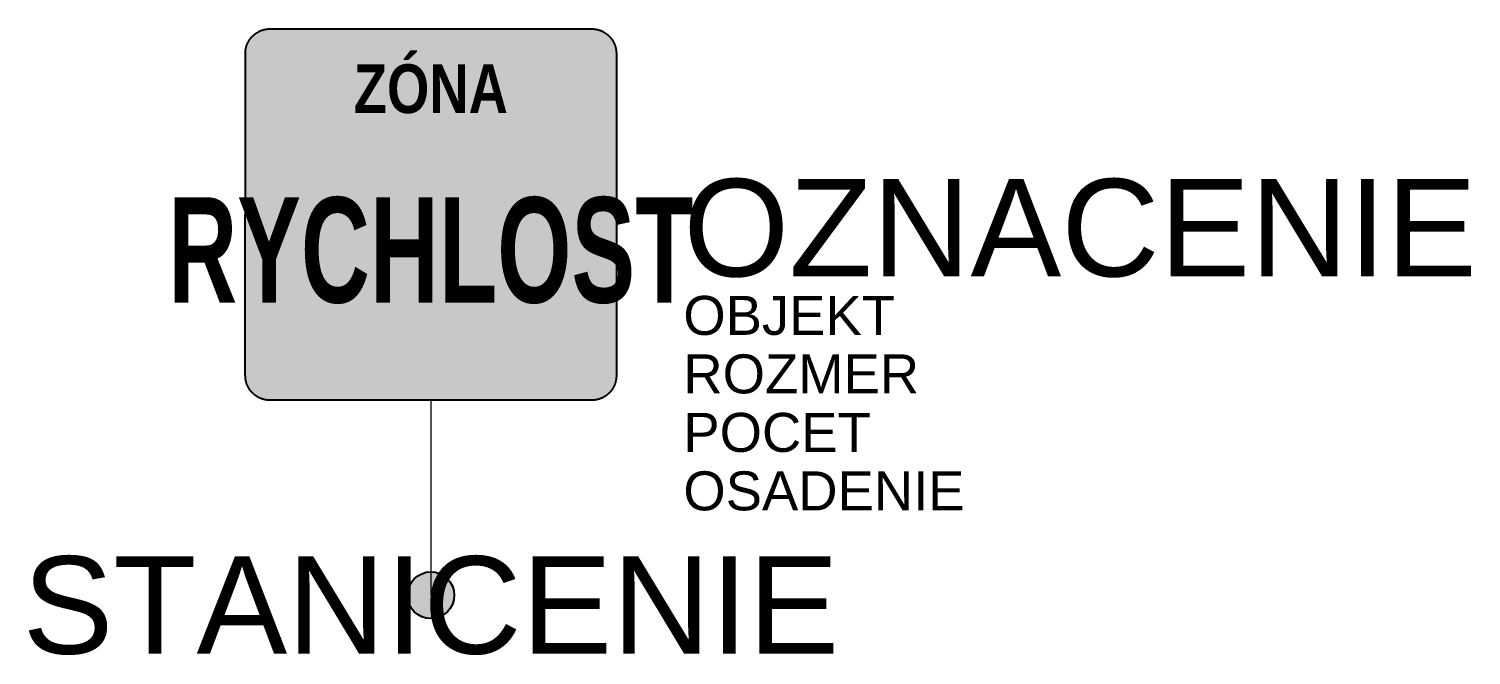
# Model space of a CAD drawing. Header units: metres. Extents: x -10.3 to 26.7, y -1.5 to 14.5.
import ezdxf
from ezdxf.enums import TextEntityAlignment as Align

# ---------------------------------------------------------------- set-up
doc = ezdxf.new("R2010")
doc.units = ezdxf.units.M
doc.layers.get('Defpoints').update_dxf_attribs({"color": 140, "lineweight": 5})
doc.styles.add('DZ', font='arialbd.ttf')
doc.styles.get("Standard").update_dxf_attribs({"font": 'arial.ttf'})

msp = doc.modelspace()

# ---------------------------------------------------------------- hatches: boundary and pattern name
at = {"true_color": 0xf1efea}
msp.add_hatch(color=7, dxfattribs=at).paths.add_polyline_path([(-4.127, 5), (-4.135, 5), (-4.143, 5), (-4.151, 5), (-4.159, 5.001), (-4.167, 5.001), (-4.175, 5.002), (-4.182, 5.002), (-4.19, 5.003), (-4.198, 5.004), (-4.206, 5.005), (-4.214, 5.006), (-4.221, 5.007), (-4.229, 5.008), (-4.237, 5.009), (-4.244, 5.011), (-4.252, 5.012), (-4.26, 5.014), (-4.267, 5.016), (-4.275, 5.017), (-4.282, 5.019), (-4.29, 5.021), (-4.297, 5.023), (-4.305, 5.025), (-4.312, 5.027), (-4.32, 5.03), (-4.327, 5.032), (-4.334, 5.035), (-4.342, 5.037), (-4.349, 5.04), (-4.356, 5.043), (-4.363, 5.045), (-4.37, 5.048), (-4.378, 5.051), (-4.385, 5.054), (-4.392, 5.058), (-4.399, 5.061), (-4.406, 5.064), (-4.413, 5.068), (-4.42, 5.071), (-4.426, 5.075), (-4.433, 5.078), (-4.44, 5.082), (-4.447, 5.086), (-4.454, 5.09), (-4.46, 5.094), (-4.467, 5.098), (-4.473, 5.102), (-4.48, 5.107), (-4.486, 5.111), (-4.493, 5.115), (-4.499, 5.12), (-4.505, 5.125), (-4.512, 5.129), (-4.518, 5.134), (-4.524, 5.139), (-4.53, 5.144), (-4.536, 5.149), (-4.542, 5.154), (-4.548, 5.159), (-4.554, 5.164), (-4.56, 5.17), (-4.565, 5.175), (-4.571, 5.18), (-4.577, 5.186), (-4.582, 5.192), (-4.588, 5.197), (-4.593, 5.203), (-4.598, 5.209), (-4.604, 5.215), (-4.609, 5.221), (-4.614, 5.226), (-4.619, 5.232), (-4.624, 5.239), (-4.628, 5.245), (-4.633, 5.251), (-4.638, 5.257), (-4.643, 5.263), (-4.647, 5.27), (-4.651, 5.276), (-4.656, 5.283), (-4.66, 5.289), (-4.664, 5.296), (-4.668, 5.302), (-4.672, 5.309), (-4.676, 5.316), (-4.68, 5.322), (-4.684, 5.329), (-4.688, 5.336), (-4.691, 5.343), (-4.695, 5.35), (-4.698, 5.357), (-4.702, 5.364), (-4.705, 5.371), (-4.708, 5.378), (-4.711, 5.385), (-4.714, 5.392), (-4.717, 5.399), (-4.72, 5.406), (-4.723, 5.414), (-4.725, 5.421), (-4.728, 5.428), (-4.73, 5.435), (-4.733, 5.443), (-4.735, 5.45), (-4.737, 5.458), (-4.739, 5.465), (-4.741, 5.473), (-4.743, 5.48), (-4.745, 5.488), (-4.747, 5.495), (-4.749, 5.503), (-4.75, 5.51), (-4.752, 5.518), (-4.753, 5.526), (-4.754, 5.533), (-4.756, 5.541), (-4.757, 5.549), (-4.758, 5.557), (-4.759, 5.564), (-4.759, 5.572), (-4.76, 5.58), (-4.761, 5.588), (-4.761, 5.596), (-4.762, 5.603), (-4.762, 5.611), (-4.762, 5.619), (-4.762, 5.627), (-4.763, 5.635), (-4.762, 13.89), (-4.762, 13.898), (-4.762, 13.906), (-4.762, 13.914), (-4.762, 13.921), (-4.761, 13.929), (-4.761, 13.937), (-4.76, 13.945), (-4.759, 13.953), (-4.759, 13.961), (-4.758, 13.968), (-4.757, 13.976), (-4.756, 13.984), (-4.754, 13.991), (-4.753, 13.999), (-4.752, 14.007), (-4.75, 14.014), (-4.749, 14.022), (-4.747, 14.03), (-4.745, 14.037), (-4.743, 14.045), (-4.741, 14.052), (-4.739, 14.06), (-4.737, 14.067), (-4.735, 14.075), (-4.733, 14.082), (-4.73, 14.089), (-4.728, 14.097), (-4.725, 14.104), (-4.723, 14.111), (-4.72, 14.119), (-4.717, 14.126), (-4.714, 14.133), (-4.711, 14.14), (-4.708, 14.147), (-4.705, 14.154), (-4.702, 14.161), (-4.698, 14.168), (-4.695, 14.175), (-4.691, 14.182), (-4.688, 14.189), (-4.684, 14.196), (-4.68, 14.203), (-4.676, 14.209), (-4.672, 14.216), (-4.668, 14.223), (-4.664, 14.229), (-4.66, 14.236), (-4.656, 14.242), (-4.651, 14.249), (-4.647, 14.255), (-4.643, 14.261), (-4.638, 14.268), (-4.633, 14.274), (-4.628, 14.28), (-4.624, 14.286), (-4.619, 14.292), (-4.614, 14.298), (-4.609, 14.304), (-4.604, 14.31), (-4.598, 14.316), (-4.593, 14.322), (-4.588, 14.328), (-4.582, 14.333), (-4.577, 14.339), (-4.571, 14.344), (-4.565, 14.35), (-4.56, 14.355), (-4.554, 14.361), (-4.548, 14.366), (-4.542, 14.371), (-4.536, 14.376), (-4.53, 14.381), (-4.524, 14.386), (-4.518, 14.391), (-4.512, 14.396), (-4.505, 14.4), (-4.499, 14.405), (-4.493, 14.409), (-4.486, 14.414), (-4.48, 14.418), (-4.473, 14.423), (-4.467, 14.427), (-4.46, 14.431), (-4.454, 14.435), (-4.447, 14.439), (-4.44, 14.443), (-4.433, 14.446), (-4.426, 14.45), (-4.42, 14.454), (-4.413, 14.457), (-4.406, 14.461), (-4.399, 14.464), (-4.392, 14.467), (-4.385, 14.471), (-4.378, 14.474), (-4.37, 14.477), (-4.363, 14.48), (-4.356, 14.482), (-4.349, 14.485), (-4.342, 14.488), (-4.334, 14.49), (-4.327, 14.493), (-4.32, 14.495), (-4.312, 14.497), (-4.305, 14.5), (-4.297, 14.502), (-4.29, 14.504), (-4.282, 14.506), (-4.275, 14.508), (-4.267, 14.509), (-4.26, 14.511), (-4.252, 14.513), (-4.244, 14.514), (-4.237, 14.516), (-4.229, 14.517), (-4.221, 14.518), (-4.214, 14.519), (-4.206, 14.52), (-4.198, 14.521), (-4.19, 14.522), (-4.182, 14.523), (-4.175, 14.523), (-4.167, 14.524), (-4.159, 14.524), (-4.151, 14.525), (-4.143, 14.525), (-4.135, 14.525), (-4.128, 14.525), (4.128, 14.525), (4.135, 14.525), (4.143, 14.525), (4.151, 14.525), (4.159, 14.524), (4.167, 14.524), (4.175, 14.523), (4.182, 14.523), (4.19, 14.522), (4.198, 14.521), (4.206, 14.52), (4.214, 14.519), (4.221, 14.518), (4.229, 14.517), (4.237, 14.516), (4.244, 14.514), (4.252, 14.513), (4.26, 14.511), (4.267, 14.509), (4.275, 14.508), (4.282, 14.506), (4.29, 14.504), (4.297, 14.502), (4.305, 14.5), (4.312, 14.497), (4.32, 14.495), (4.327, 14.493), (4.334, 14.49), (4.342, 14.488), (4.349, 14.485), (4.356, 14.482), (4.363, 14.48), (4.37, 14.477), (4.378, 14.474), (4.385, 14.471), (4.392, 14.467), (4.399, 14.464), (4.406, 14.461), (4.413, 14.457), (4.42, 14.454), (4.426, 14.45), (4.433, 14.446), (4.44, 14.443), (4.447, 14.439), (4.454, 14.435), (4.46, 14.431), (4.467, 14.427), (4.473, 14.423), (4.48, 14.418), (4.486, 14.414), (4.493, 14.409), (4.499, 14.405), (4.505, 14.4), (4.512, 14.396), (4.518, 14.391), (4.524, 14.386), (4.53, 14.381), (4.536, 14.376), (4.542, 14.371), (4.548, 14.366), (4.554, 14.361), (4.559, 14.355), (4.565, 14.35), (4.571, 14.344), (4.577, 14.339), (4.582, 14.333), (4.588, 14.328), (4.593, 14.322), (4.598, 14.316), (4.603, 14.31), (4.609, 14.304), (4.614, 14.298), (4.619, 14.292), (4.624, 14.286), (4.628, 14.28), (4.633, 14.274), (4.638, 14.268), (4.643, 14.261), (4.647, 14.255), (4.651, 14.249), (4.656, 14.242), (4.66, 14.236), (4.664, 14.229), (4.668, 14.223), (4.672, 14.216), (4.676, 14.209), (4.68, 14.203), (4.684, 14.196), (4.688, 14.189), (4.691, 14.182), (4.695, 14.175), (4.698, 14.168), (4.702, 14.161), (4.705, 14.154), (4.708, 14.147), (4.711, 14.14), (4.714, 14.133), (4.717, 14.126), (4.72, 14.119), (4.723, 14.111), (4.725, 14.104), (4.728, 14.097), (4.73, 14.089), (4.733, 14.082), (4.735, 14.075), (4.737, 14.067), (4.739, 14.06), (4.741, 14.052), (4.743, 14.045), (4.745, 14.037), (4.747, 14.03), (4.749, 14.022), (4.75, 14.014), (4.752, 14.007), (4.753, 13.999), (4.754, 13.991), (4.756, 13.984), (4.757, 13.976), (4.758, 13.968), (4.759, 13.961), (4.759, 13.953), (4.76, 13.945), (4.761, 13.937), (4.761, 13.929), (4.762, 13.921), (4.762, 13.914), (4.762, 13.906), (4.762, 13.898), (4.762, 13.89), (4.763, 5.635), (4.762, 5.627), (4.762, 5.619), (4.762, 5.611), (4.762, 5.603), (4.761, 5.596), (4.761, 5.588), (4.76, 5.58), (4.759, 5.572), (4.759, 5.564), (4.758, 5.557), (4.757, 5.549), (4.756, 5.541), (4.754, 5.533), (4.753, 5.526), (4.752, 5.518), (4.75, 5.51), (4.749, 5.503), (4.747, 5.495), (4.745, 5.488), (4.743, 5.48), (4.741, 5.473), (4.739, 5.465), (4.737, 5.458), (4.735, 5.45), (4.733, 5.443), (4.73, 5.435), (4.728, 5.428), (4.725, 5.421), (4.723, 5.414), (4.72, 5.406), (4.717, 5.399), (4.714, 5.392), (4.711, 5.385), (4.708, 5.378), (4.705, 5.371), (4.702, 5.364), (4.698, 5.357), (4.695, 5.35), (4.691, 5.343), (4.688, 5.336), (4.684, 5.329), (4.68, 5.322), (4.676, 5.316), (4.672, 5.309), (4.668, 5.302), (4.664, 5.296), (4.66, 5.289), (4.656, 5.283), (4.651, 5.276), (4.647, 5.27), (4.643, 5.263), (4.638, 5.257), (4.633, 5.251), (4.628, 5.245), (4.624, 5.239), (4.619, 5.232), (4.614, 5.226), (4.609, 5.221), (4.603, 5.215), (4.598, 5.209), (4.593, 5.203), (4.588, 5.197), (4.582, 5.192), (4.577, 5.186), (4.571, 5.18), (4.565, 5.175), (4.559, 5.17), (4.554, 5.164), (4.548, 5.159), (4.542, 5.154), (4.536, 5.149), (4.53, 5.144), (4.524, 5.139), (4.518, 5.134), (4.512, 5.129), (4.505, 5.125), (4.499, 5.12), (4.493, 5.115), (4.486, 5.111), (4.48, 5.107), (4.473, 5.102), (4.467, 5.098), (4.46, 5.094), (4.454, 5.09), (4.447, 5.086), (4.44, 5.082), (4.433, 5.078), (4.426, 5.075), (4.42, 5.071), (4.413, 5.068), (4.406, 5.064), (4.399, 5.061), (4.392, 5.058), (4.385, 5.054), (4.378, 5.051), (4.37, 5.048), (4.363, 5.045), (4.356, 5.043), (4.349, 5.04), (4.342, 5.037), (4.334, 5.035), (4.327, 5.032), (4.32, 5.03), (4.312, 5.027), (4.305, 5.025), (4.297, 5.023), (4.29, 5.021), (4.282, 5.019), (4.275, 5.017), (4.267, 5.016), (4.26, 5.014), (4.252, 5.012), (4.244, 5.011), (4.237, 5.009), (4.229, 5.008), (4.221, 5.007), (4.214, 5.006), (4.206, 5.005), (4.198, 5.004), (4.19, 5.003), (4.182, 5.002), (4.175, 5.002), (4.167, 5.001), (4.159, 5.001), (4.151, 5), (4.143, 5), (4.135, 5), (4.127, 5)])
at = {"true_color": 0x9b9b9b}
h = msp.add_hatch(color=253, dxfattribs=at)
h.paths.add_polyline_path([(-4.127, 5.159), (-4.133, 5.159), (-4.139, 5.159), (-4.145, 5.159), (-4.151, 5.159), (-4.157, 5.16), (-4.163, 5.16), (-4.169, 5.16), (-4.175, 5.161), (-4.18, 5.162), (-4.186, 5.162), (-4.192, 5.163), (-4.198, 5.164), (-4.204, 5.165), (-4.209, 5.166), (-4.215, 5.167), (-4.221, 5.168), (-4.227, 5.169), (-4.232, 5.17), (-4.238, 5.172), (-4.244, 5.173), (-4.249, 5.174), (-4.255, 5.176), (-4.26, 5.178), (-4.266, 5.179), (-4.272, 5.181), (-4.277, 5.183), (-4.283, 5.185), (-4.288, 5.187), (-4.294, 5.189), (-4.299, 5.191), (-4.304, 5.193), (-4.31, 5.195), (-4.315, 5.197), (-4.32, 5.2), (-4.326, 5.202), (-4.331, 5.204), (-4.336, 5.207), (-4.341, 5.209), (-4.347, 5.212), (-4.352, 5.215), (-4.357, 5.218), (-4.362, 5.22), (-4.367, 5.223), (-4.372, 5.226), (-4.377, 5.229), (-4.382, 5.232), (-4.387, 5.236), (-4.392, 5.239), (-4.397, 5.242), (-4.401, 5.245), (-4.406, 5.249), (-4.411, 5.252), (-4.416, 5.256), (-4.42, 5.259), (-4.425, 5.263), (-4.429, 5.267), (-4.434, 5.27), (-4.438, 5.274), (-4.443, 5.278), (-4.447, 5.282), (-4.451, 5.286), (-4.456, 5.29), (-4.46, 5.294), (-4.464, 5.298), (-4.468, 5.302), (-4.473, 5.307), (-4.477, 5.311), (-4.481, 5.315), (-4.484, 5.32), (-4.488, 5.324), (-4.492, 5.329), (-4.496, 5.333), (-4.5, 5.338), (-4.503, 5.342), (-4.507, 5.347), (-4.51, 5.352), (-4.514, 5.356), (-4.517, 5.361), (-4.521, 5.366), (-4.524, 5.371), (-4.527, 5.376), (-4.53, 5.381), (-4.533, 5.385), (-4.536, 5.39), (-4.539, 5.395), (-4.542, 5.401), (-4.545, 5.406), (-4.548, 5.411), (-4.55, 5.416), (-4.553, 5.421), (-4.556, 5.426), (-4.558, 5.431), (-4.561, 5.437), (-4.563, 5.442), (-4.565, 5.447), (-4.568, 5.453), (-4.57, 5.458), (-4.572, 5.463), (-4.574, 5.469), (-4.576, 5.474), (-4.578, 5.48), (-4.58, 5.485), (-4.581, 5.491), (-4.583, 5.496), (-4.585, 5.502), (-4.586, 5.508), (-4.588, 5.513), (-4.589, 5.519), (-4.591, 5.524), (-4.592, 5.53), (-4.593, 5.536), (-4.595, 5.542), (-4.596, 5.547), (-4.597, 5.553), (-4.598, 5.559), (-4.599, 5.565), (-4.599, 5.57), (-4.6, 5.576), (-4.601, 5.582), (-4.601, 5.588), (-4.602, 5.594), (-4.602, 5.6), (-4.603, 5.605), (-4.603, 5.611), (-4.603, 5.617), (-4.604, 5.623), (-4.604, 5.629), (-4.604, 5.635), (-4.604, 13.89), (-4.604, 13.896), (-4.604, 13.902), (-4.603, 13.908), (-4.603, 13.914), (-4.603, 13.919), (-4.602, 13.925), (-4.602, 13.931), (-4.601, 13.937), (-4.601, 13.943), (-4.6, 13.949), (-4.599, 13.954), (-4.599, 13.96), (-4.598, 13.966), (-4.597, 13.972), (-4.596, 13.978), (-4.595, 13.983), (-4.593, 13.989), (-4.592, 13.995), (-4.591, 14), (-4.589, 14.006), (-4.588, 14.012), (-4.586, 14.017), (-4.585, 14.023), (-4.583, 14.028), (-4.581, 14.034), (-4.58, 14.04), (-4.578, 14.045), (-4.576, 14.051), (-4.574, 14.056), (-4.572, 14.061), (-4.57, 14.067), (-4.568, 14.072), (-4.565, 14.078), (-4.563, 14.083), (-4.561, 14.088), (-4.558, 14.093), (-4.556, 14.099), (-4.553, 14.104), (-4.55, 14.109), (-4.548, 14.114), (-4.545, 14.119), (-4.542, 14.124), (-4.539, 14.129), (-4.536, 14.134), (-4.533, 14.139), (-4.53, 14.144), (-4.527, 14.149), (-4.524, 14.154), (-4.521, 14.159), (-4.517, 14.164), (-4.514, 14.169), (-4.51, 14.173), (-4.507, 14.178), (-4.503, 14.183), (-4.5, 14.187), (-4.496, 14.192), (-4.492, 14.196), (-4.488, 14.201), (-4.484, 14.205), (-4.481, 14.21), (-4.477, 14.214), (-4.473, 14.218), (-4.468, 14.222), (-4.464, 14.227), (-4.46, 14.231), (-4.456, 14.235), (-4.451, 14.239), (-4.447, 14.243), (-4.443, 14.247), (-4.438, 14.251), (-4.434, 14.255), (-4.429, 14.258), (-4.425, 14.262), (-4.42, 14.266), (-4.416, 14.269), (-4.411, 14.273), (-4.406, 14.276), (-4.401, 14.28), (-4.397, 14.283), (-4.392, 14.286), (-4.387, 14.289), (-4.382, 14.293), (-4.377, 14.296), (-4.372, 14.299), (-4.367, 14.302), (-4.362, 14.304), (-4.357, 14.307), (-4.352, 14.31), (-4.347, 14.313), (-4.341, 14.315), (-4.336, 14.318), (-4.331, 14.321), (-4.326, 14.323), (-4.32, 14.325), (-4.315, 14.328), (-4.31, 14.33), (-4.304, 14.332), (-4.299, 14.334), (-4.294, 14.336), (-4.288, 14.338), (-4.283, 14.34), (-4.277, 14.342), (-4.272, 14.344), (-4.266, 14.346), (-4.26, 14.347), (-4.255, 14.349), (-4.249, 14.35), (-4.244, 14.352), (-4.238, 14.353), (-4.232, 14.355), (-4.227, 14.356), (-4.221, 14.357), (-4.215, 14.358), (-4.209, 14.359), (-4.204, 14.36), (-4.198, 14.361), (-4.192, 14.362), (-4.186, 14.363), (-4.18, 14.363), (-4.175, 14.364), (-4.169, 14.364), (-4.163, 14.365), (-4.157, 14.365), (-4.151, 14.366), (-4.145, 14.366), (-4.139, 14.366), (-4.133, 14.366), (-4.128, 14.366), (4.128, 14.366), (4.133, 14.366), (4.139, 14.366), (4.145, 14.366), (4.151, 14.366), (4.157, 14.365), (4.163, 14.365), (4.169, 14.364), (4.175, 14.364), (4.18, 14.363), (4.186, 14.363), (4.192, 14.362), (4.198, 14.361), (4.204, 14.36), (4.209, 14.359), (4.215, 14.358), (4.221, 14.357), (4.227, 14.356), (4.232, 14.355), (4.238, 14.353), (4.244, 14.352), (4.249, 14.35), (4.255, 14.349), (4.26, 14.347), (4.266, 14.346), (4.272, 14.344), (4.277, 14.342), (4.283, 14.34), (4.288, 14.338), (4.294, 14.336), (4.299, 14.334), (4.304, 14.332), (4.31, 14.33), (4.315, 14.328), (4.32, 14.325), (4.326, 14.323), (4.331, 14.321), (4.336, 14.318), (4.341, 14.315), (4.347, 14.313), (4.352, 14.31), (4.357, 14.307), (4.362, 14.304), (4.367, 14.302), (4.372, 14.299), (4.377, 14.296), (4.382, 14.293), (4.387, 14.289), (4.392, 14.286), (4.397, 14.283), (4.401, 14.28), (4.406, 14.276), (4.411, 14.273), (4.416, 14.269), (4.42, 14.266), (4.425, 14.262), (4.429, 14.258), (4.434, 14.255), (4.438, 14.251), (4.443, 14.247), (4.447, 14.243), (4.451, 14.239), (4.456, 14.235), (4.46, 14.231), (4.464, 14.227), (4.468, 14.222), (4.473, 14.218), (4.477, 14.214), (4.481, 14.21), (4.484, 14.205), (4.488, 14.201), (4.492, 14.196), (4.496, 14.192), (4.5, 14.187), (4.503, 14.183), (4.507, 14.178), (4.51, 14.173), (4.514, 14.169), (4.517, 14.164), (4.52, 14.159), (4.524, 14.154), (4.527, 14.149), (4.53, 14.144), (4.533, 14.139), (4.536, 14.134), (4.539, 14.129), (4.542, 14.124), (4.545, 14.119), (4.548, 14.114), (4.55, 14.109), (4.553, 14.104), (4.556, 14.099), (4.558, 14.093), (4.561, 14.088), (4.563, 14.083), (4.565, 14.078), (4.567, 14.072), (4.57, 14.067), (4.572, 14.061), (4.574, 14.056), (4.576, 14.051), (4.578, 14.045), (4.58, 14.04), (4.581, 14.034), (4.583, 14.028), (4.585, 14.023), (4.586, 14.017), (4.588, 14.012), (4.589, 14.006), (4.591, 14), (4.592, 13.995), (4.593, 13.989), (4.595, 13.983), (4.596, 13.978), (4.597, 13.972), (4.598, 13.966), (4.598, 13.96), (4.599, 13.954), (4.6, 13.949), (4.601, 13.943), (4.601, 13.937), (4.602, 13.931), (4.602, 13.925), (4.603, 13.919), (4.603, 13.914), (4.603, 13.908), (4.604, 13.902), (4.604, 13.896), (4.604, 13.89), (4.604, 5.635), (4.604, 5.629), (4.604, 5.623), (4.603, 5.617), (4.603, 5.611), (4.603, 5.605), (4.602, 5.6), (4.602, 5.594), (4.601, 5.588), (4.601, 5.582), (4.6, 5.576), (4.599, 5.57), (4.598, 5.565), (4.598, 5.559), (4.597, 5.553), (4.596, 5.547), (4.595, 5.542), (4.593, 5.536), (4.592, 5.53), (4.591, 5.524), (4.589, 5.519), (4.588, 5.513), (4.586, 5.508), (4.585, 5.502), (4.583, 5.496), (4.581, 5.491), (4.58, 5.485), (4.578, 5.48), (4.576, 5.474), (4.574, 5.469), (4.572, 5.463), (4.57, 5.458), (4.567, 5.453), (4.565, 5.447), (4.563, 5.442), (4.561, 5.437), (4.558, 5.431), (4.556, 5.426), (4.553, 5.421), (4.55, 5.416), (4.548, 5.411), (4.545, 5.406), (4.542, 5.401), (4.539, 5.395), (4.536, 5.39), (4.533, 5.385), (4.53, 5.381), (4.527, 5.376), (4.524, 5.371), (4.52, 5.366), (4.517, 5.361), (4.514, 5.356), (4.51, 5.352), (4.507, 5.347), (4.503, 5.342), (4.5, 5.338), (4.496, 5.333), (4.492, 5.329), (4.488, 5.324), (4.484, 5.32), (4.481, 5.315), (4.477, 5.311), (4.473, 5.307), (4.468, 5.302), (4.464, 5.298), (4.46, 5.294), (4.456, 5.29), (4.451, 5.286), (4.447, 5.282), (4.443, 5.278), (4.438, 5.274), (4.434, 5.27), (4.429, 5.267), (4.425, 5.263), (4.42, 5.259), (4.416, 5.256), (4.411, 5.252), (4.406, 5.249), (4.401, 5.245), (4.397, 5.242), (4.392, 5.239), (4.387, 5.236), (4.382, 5.232), (4.377, 5.229), (4.372, 5.226), (4.367, 5.223), (4.362, 5.22), (4.357, 5.218), (4.352, 5.215), (4.347, 5.212), (4.341, 5.209), (4.336, 5.207), (4.331, 5.204), (4.326, 5.202), (4.32, 5.2), (4.315, 5.197), (4.31, 5.195), (4.304, 5.193), (4.299, 5.191), (4.294, 5.189), (4.288, 5.187), (4.283, 5.185), (4.277, 5.183), (4.272, 5.181), (4.266, 5.179), (4.26, 5.178), (4.255, 5.176), (4.249, 5.174), (4.244, 5.173), (4.238, 5.172), (4.232, 5.17), (4.227, 5.169), (4.221, 5.168), (4.215, 5.167), (4.209, 5.166), (4.204, 5.165), (4.198, 5.164), (4.192, 5.163), (4.186, 5.162), (4.18, 5.162), (4.175, 5.161), (4.169, 5.16), (4.163, 5.16), (4.157, 5.16), (4.151, 5.159), (4.145, 5.159), (4.139, 5.159), (4.133, 5.159), (4.127, 5.159)])
h.paths.add_polyline_path([(-3.449, 5.37), (4.392, 13.212), (4.392, 5.635), (4.392, 5.628), (4.392, 5.621), (4.391, 5.615), (4.391, 5.608), (4.39, 5.601), (4.389, 5.595), (4.388, 5.588), (4.387, 5.582), (4.385, 5.575), (4.384, 5.569), (4.382, 5.563), (4.38, 5.556), (4.378, 5.55), (4.376, 5.544), (4.374, 5.538), (4.371, 5.532), (4.369, 5.526), (4.366, 5.52), (4.363, 5.514), (4.36, 5.509), (4.357, 5.503), (4.354, 5.498), (4.35, 5.492), (4.347, 5.487), (4.343, 5.482), (4.339, 5.477), (4.336, 5.472), (4.332, 5.467), (4.328, 5.462), (4.323, 5.457), (4.319, 5.452), (4.315, 5.448), (4.31, 5.443), (4.305, 5.439), (4.301, 5.435), (4.296, 5.431), (4.291, 5.427), (4.286, 5.423), (4.281, 5.419), (4.275, 5.416), (4.27, 5.412), (4.265, 5.409), (4.259, 5.405), (4.254, 5.402), (4.248, 5.399), (4.242, 5.396), (4.236, 5.394), (4.23, 5.391), (4.224, 5.389), (4.218, 5.386), (4.212, 5.384), (4.206, 5.382), (4.2, 5.38), (4.194, 5.379), (4.187, 5.377), (4.181, 5.376), (4.174, 5.375), (4.168, 5.373), (4.161, 5.373), (4.155, 5.372), (4.148, 5.371), (4.141, 5.371), (4.134, 5.37), (4.127, 5.37)], flags=16)
h.paths.add_polyline_path([(-4.392, 6.313), (3.449, 14.155), (-4.127, 14.155), (-4.134, 14.154), (-4.141, 14.154), (-4.148, 14.154), (-4.155, 14.153), (-4.161, 14.152), (-4.168, 14.151), (-4.174, 14.15), (-4.181, 14.149), (-4.187, 14.148), (-4.194, 14.146), (-4.2, 14.145), (-4.206, 14.143), (-4.212, 14.141), (-4.218, 14.139), (-4.225, 14.136), (-4.231, 14.134), (-4.236, 14.131), (-4.242, 14.128), (-4.248, 14.126), (-4.254, 14.123), (-4.259, 14.119), (-4.265, 14.116), (-4.27, 14.113), (-4.275, 14.109), (-4.281, 14.106), (-4.286, 14.102), (-4.291, 14.098), (-4.296, 14.094), (-4.301, 14.09), (-4.305, 14.086), (-4.31, 14.082), (-4.315, 14.077), (-4.319, 14.073), (-4.323, 14.068), (-4.328, 14.063), (-4.332, 14.058), (-4.336, 14.053), (-4.34, 14.048), (-4.343, 14.043), (-4.347, 14.038), (-4.35, 14.033), (-4.354, 14.027), (-4.357, 14.022), (-4.36, 14.016), (-4.363, 14.01), (-4.366, 14.005), (-4.369, 13.999), (-4.371, 13.993), (-4.374, 13.987), (-4.376, 13.981), (-4.378, 13.975), (-4.38, 13.969), (-4.382, 13.962), (-4.384, 13.956), (-4.385, 13.95), (-4.387, 13.943), (-4.388, 13.937), (-4.389, 13.93), (-4.39, 13.924), (-4.391, 13.917), (-4.391, 13.91), (-4.392, 13.904), (-4.392, 13.897), (-4.392, 13.89)], flags=16)
h.paths.add_polyline_path([(-3.659, 5.37), (4.392, 13.421), (4.392, 13.631), (-3.868, 5.37)], flags=16)
h.paths.add_polyline_path([(-4.392, 6.104), (3.659, 14.155), (3.868, 14.155), (-4.392, 5.894)], flags=16)
h.paths.add_polyline_path([(-4.078, 5.37), (4.392, 13.84), (4.392, 13.89), (4.392, 13.892), (4.392, 13.894), (4.392, 13.896), (4.392, 13.898), (4.392, 13.9), (4.392, 13.902), (4.392, 13.904), (4.392, 13.907), (4.391, 13.909), (4.391, 13.911), (4.391, 13.913), (4.391, 13.915), (4.391, 13.917), (4.39, 13.919), (4.39, 13.921), (4.39, 13.923), (4.39, 13.925), (4.389, 13.927), (4.389, 13.929), (4.389, 13.931), (4.388, 13.933), (4.388, 13.935), (4.388, 13.937), (4.387, 13.939), (4.387, 13.941), (4.387, 13.944), (4.386, 13.946), (4.386, 13.948), (4.385, 13.95), (4.385, 13.952), (4.384, 13.954), (4.384, 13.956), (4.383, 13.958), (4.383, 13.96), (4.382, 13.962), (4.382, 13.964), (4.381, 13.966), (4.38, 13.968), (4.38, 13.969), (4.379, 13.971), (4.379, 13.973), (4.378, 13.975), (4.377, 13.977), (4.377, 13.979), (4.376, 13.981), (4.375, 13.983), (4.374, 13.985), (4.374, 13.987), (4.373, 13.989), (4.372, 13.991), (4.371, 13.993), (4.37, 13.995), (4.37, 13.997), (4.369, 13.999), (4.368, 14), (4.367, 14.002), (4.366, 14.004), (4.365, 14.006), (4.364, 14.008), (4.363, 14.01), (4.362, 14.012), (4.361, 14.013), (4.36, 14.015), (4.359, 14.017), (-4.255, 5.403), (-4.253, 5.402), (-4.251, 5.401), (-4.249, 5.4), (-4.247, 5.399), (-4.246, 5.398), (-4.244, 5.397), (-4.242, 5.396), (-4.24, 5.395), (-4.238, 5.395), (-4.236, 5.394), (-4.234, 5.393), (-4.232, 5.392), (-4.23, 5.391), (-4.229, 5.39), (-4.227, 5.39), (-4.225, 5.389), (-4.223, 5.388), (-4.221, 5.387), (-4.219, 5.387), (-4.217, 5.386), (-4.215, 5.385), (-4.213, 5.385), (-4.211, 5.384), (-4.209, 5.383), (-4.207, 5.383), (-4.205, 5.382), (-4.203, 5.381), (-4.201, 5.381), (-4.199, 5.38), (-4.197, 5.38), (-4.195, 5.379), (-4.193, 5.379), (-4.191, 5.378), (-4.189, 5.378), (-4.187, 5.377), (-4.185, 5.377), (-4.183, 5.376), (-4.181, 5.376), (-4.179, 5.375), (-4.177, 5.375), (-4.175, 5.375), (-4.173, 5.374), (-4.171, 5.374), (-4.169, 5.374), (-4.167, 5.373), (-4.165, 5.373), (-4.163, 5.373), (-4.161, 5.372), (-4.159, 5.372), (-4.157, 5.372), (-4.154, 5.372), (-4.152, 5.372), (-4.15, 5.371), (-4.148, 5.371), (-4.146, 5.371), (-4.144, 5.371), (-4.142, 5.371), (-4.14, 5.371), (-4.138, 5.371), (-4.136, 5.37), (-4.134, 5.37), (-4.132, 5.37), (-4.13, 5.37), (-4.128, 5.37)], flags=16)
h.paths.add_polyline_path([(-4.392, 5.685), (4.078, 14.155), (4.128, 14.155), (4.13, 14.155), (4.132, 14.155), (4.134, 14.155), (4.136, 14.154), (4.138, 14.154), (4.14, 14.154), (4.142, 14.154), (4.144, 14.154), (4.146, 14.154), (4.148, 14.154), (4.15, 14.154), (4.152, 14.153), (4.154, 14.153), (4.157, 14.153), (4.159, 14.153), (4.161, 14.152), (4.163, 14.152), (4.165, 14.152), (4.167, 14.152), (4.169, 14.151), (4.171, 14.151), (4.173, 14.151), (4.175, 14.15), (4.177, 14.15), (4.179, 14.149), (4.181, 14.149), (4.183, 14.149), (4.185, 14.148), (4.187, 14.148), (4.189, 14.147), (4.191, 14.147), (4.193, 14.146), (4.195, 14.146), (4.197, 14.145), (4.199, 14.145), (4.201, 14.144), (4.203, 14.143), (4.205, 14.143), (4.207, 14.142), (4.209, 14.142), (4.211, 14.141), (4.213, 14.14), (4.215, 14.14), (4.217, 14.139), (4.219, 14.138), (4.221, 14.138), (4.223, 14.137), (4.225, 14.136), (4.227, 14.135), (4.228, 14.134), (4.23, 14.134), (4.232, 14.133), (4.234, 14.132), (4.236, 14.131), (4.238, 14.13), (4.24, 14.129), (4.242, 14.129), (4.244, 14.128), (4.246, 14.127), (4.247, 14.126), (4.249, 14.125), (4.251, 14.124), (4.253, 14.123), (4.255, 14.122), (-4.359, 5.508), (-4.361, 5.51), (-4.361, 5.511), (-4.362, 5.513), (-4.363, 5.515), (-4.364, 5.517), (-4.365, 5.519), (-4.366, 5.521), (-4.367, 5.523), (-4.368, 5.524), (-4.369, 5.526), (-4.37, 5.528), (-4.37, 5.53), (-4.371, 5.532), (-4.372, 5.534), (-4.373, 5.536), (-4.374, 5.538), (-4.374, 5.54), (-4.375, 5.542), (-4.376, 5.544), (-4.377, 5.546), (-4.377, 5.547), (-4.378, 5.549), (-4.379, 5.551), (-4.379, 5.553), (-4.38, 5.555), (-4.38, 5.557), (-4.381, 5.559), (-4.382, 5.561), (-4.382, 5.563), (-4.383, 5.565), (-4.383, 5.567), (-4.384, 5.569), (-4.384, 5.571), (-4.385, 5.573), (-4.385, 5.575), (-4.386, 5.577), (-4.386, 5.579), (-4.387, 5.581), (-4.387, 5.583), (-4.387, 5.585), (-4.388, 5.587), (-4.388, 5.589), (-4.389, 5.592), (-4.389, 5.594), (-4.389, 5.596), (-4.389, 5.598), (-4.39, 5.6), (-4.39, 5.602), (-4.39, 5.604), (-4.391, 5.606), (-4.391, 5.608), (-4.391, 5.61), (-4.391, 5.612), (-4.391, 5.614), (-4.391, 5.616), (-4.392, 5.618), (-4.392, 5.62), (-4.392, 5.622), (-4.392, 5.625), (-4.392, 5.627), (-4.392, 5.629), (-4.392, 5.631), (-4.392, 5.633), (-4.392, 5.635)], flags=16)
h = msp.add_hatch(color=0)
h.dxf.hatch_style = 1
h.paths.add_polyline_path([(0.6, 0, 1), (-0.6, 0, 1)])

# ---------------------------------------------------------------- linework, layer by layer
at = {"lineweight": 9}
msp.add_line((0, 5), (0, 2.5), dxfattribs=at)
at = {"color": 0, "lineweight": 9}
msp.add_line((0, 2.5), (0, 0), dxfattribs=at)
at = {"color": 7, "true_color": 0xf1efea}
msp.add_lwpolyline([(-4.127, 5), (-4.135, 5), (-4.143, 5), (-4.151, 5), (-4.159, 5.001), (-4.167, 5.001), (-4.175, 5.002), (-4.182, 5.002), (-4.19, 5.003), (-4.198, 5.004), (-4.206, 5.005), (-4.214, 5.006), (-4.221, 5.007), (-4.229, 5.008), (-4.237, 5.009), (-4.244, 5.011), (-4.252, 5.012), (-4.26, 5.014), (-4.267, 5.016), (-4.275, 5.017), (-4.282, 5.019), (-4.29, 5.021), (-4.297, 5.023), (-4.305, 5.025), (-4.312, 5.027), (-4.32, 5.03), (-4.327, 5.032), (-4.334, 5.035), (-4.342, 5.037), (-4.349, 5.04), (-4.356, 5.043), (-4.363, 5.045), (-4.37, 5.048), (-4.378, 5.051), (-4.385, 5.054), (-4.392, 5.058), (-4.399, 5.061), (-4.406, 5.064), (-4.413, 5.068), (-4.42, 5.071), (-4.426, 5.075), (-4.433, 5.078), (-4.44, 5.082), (-4.447, 5.086), (-4.454, 5.09), (-4.46, 5.094), (-4.467, 5.098), (-4.473, 5.102), (-4.48, 5.107), (-4.486, 5.111), (-4.493, 5.115), (-4.499, 5.12), (-4.505, 5.125), (-4.512, 5.129), (-4.518, 5.134), (-4.524, 5.139), (-4.53, 5.144), (-4.536, 5.149), (-4.542, 5.154), (-4.548, 5.159), (-4.554, 5.164), (-4.56, 5.17), (-4.565, 5.175), (-4.571, 5.18), (-4.577, 5.186), (-4.582, 5.192), (-4.588, 5.197), (-4.593, 5.203), (-4.598, 5.209), (-4.604, 5.215), (-4.609, 5.221), (-4.614, 5.226), (-4.619, 5.232), (-4.624, 5.239), (-4.628, 5.245), (-4.633, 5.251), (-4.638, 5.257), (-4.643, 5.263), (-4.647, 5.27), (-4.651, 5.276), (-4.656, 5.283), (-4.66, 5.289), (-4.664, 5.296), (-4.668, 5.302), (-4.672, 5.309), (-4.676, 5.316), (-4.68, 5.322), (-4.684, 5.329), (-4.688, 5.336), (-4.691, 5.343), (-4.695, 5.35), (-4.698, 5.357), (-4.702, 5.364), (-4.705, 5.371), (-4.708, 5.378), (-4.711, 5.385), (-4.714, 5.392), (-4.717, 5.399), (-4.72, 5.406), (-4.723, 5.414), (-4.725, 5.421), (-4.728, 5.428), (-4.73, 5.435), (-4.733, 5.443), (-4.735, 5.45), (-4.737, 5.458), (-4.739, 5.465), (-4.741, 5.473), (-4.743, 5.48), (-4.745, 5.488), (-4.747, 5.495), (-4.749, 5.503), (-4.75, 5.51), (-4.752, 5.518), (-4.753, 5.526), (-4.754, 5.533), (-4.756, 5.541), (-4.757, 5.549), (-4.758, 5.557), (-4.759, 5.564), (-4.759, 5.572), (-4.76, 5.58), (-4.761, 5.588), (-4.761, 5.596), (-4.762, 5.603), (-4.762, 5.611), (-4.762, 5.619), (-4.762, 5.627), (-4.763, 5.635), (-4.762, 13.89), (-4.762, 13.898), (-4.762, 13.906), (-4.762, 13.914), (-4.762, 13.921), (-4.761, 13.929), (-4.761, 13.937), (-4.76, 13.945), (-4.759, 13.953), (-4.759, 13.961), (-4.758, 13.968), (-4.757, 13.976), (-4.756, 13.984), (-4.754, 13.991), (-4.753, 13.999), (-4.752, 14.007), (-4.75, 14.014), (-4.749, 14.022), (-4.747, 14.03), (-4.745, 14.037), (-4.743, 14.045), (-4.741, 14.052), (-4.739, 14.06), (-4.737, 14.067), (-4.735, 14.075), (-4.733, 14.082), (-4.73, 14.089), (-4.728, 14.097), (-4.725, 14.104), (-4.723, 14.111), (-4.72, 14.119), (-4.717, 14.126), (-4.714, 14.133), (-4.711, 14.14), (-4.708, 14.147), (-4.705, 14.154), (-4.702, 14.161), (-4.698, 14.168), (-4.695, 14.175), (-4.691, 14.182), (-4.688, 14.189), (-4.684, 14.196), (-4.68, 14.203), (-4.676, 14.209), (-4.672, 14.216), (-4.668, 14.223), (-4.664, 14.229), (-4.66, 14.236), (-4.656, 14.242), (-4.651, 14.249), (-4.647, 14.255), (-4.643, 14.261), (-4.638, 14.268), (-4.633, 14.274), (-4.628, 14.28), (-4.624, 14.286), (-4.619, 14.292), (-4.614, 14.298), (-4.609, 14.304), (-4.604, 14.31), (-4.598, 14.316), (-4.593, 14.322), (-4.588, 14.328), (-4.582, 14.333), (-4.577, 14.339), (-4.571, 14.344), (-4.565, 14.35), (-4.56, 14.355), (-4.554, 14.361), (-4.548, 14.366), (-4.542, 14.371), (-4.536, 14.376), (-4.53, 14.381), (-4.524, 14.386), (-4.518, 14.391), (-4.512, 14.396), (-4.505, 14.4), (-4.499, 14.405), (-4.493, 14.409), (-4.486, 14.414), (-4.48, 14.418), (-4.473, 14.423), (-4.467, 14.427), (-4.46, 14.431), (-4.454, 14.435), (-4.447, 14.439), (-4.44, 14.443), (-4.433, 14.446), (-4.426, 14.45), (-4.42, 14.454), (-4.413, 14.457), (-4.406, 14.461), (-4.399, 14.464), (-4.392, 14.467), (-4.385, 14.471), (-4.378, 14.474), (-4.37, 14.477), (-4.363, 14.48), (-4.356, 14.482), (-4.349, 14.485), (-4.342, 14.488), (-4.334, 14.49), (-4.327, 14.493), (-4.32, 14.495), (-4.312, 14.497), (-4.305, 14.5), (-4.297, 14.502), (-4.29, 14.504), (-4.282, 14.506), (-4.275, 14.508), (-4.267, 14.509), (-4.26, 14.511), (-4.252, 14.513), (-4.244, 14.514), (-4.237, 14.516), (-4.229, 14.517), (-4.221, 14.518), (-4.214, 14.519), (-4.206, 14.52), (-4.198, 14.521), (-4.19, 14.522), (-4.182, 14.523), (-4.175, 14.523), (-4.167, 14.524), (-4.159, 14.524), (-4.151, 14.525), (-4.143, 14.525), (-4.135, 14.525), (-4.128, 14.525), (4.128, 14.525), (4.135, 14.525), (4.143, 14.525), (4.151, 14.525), (4.159, 14.524), (4.167, 14.524), (4.175, 14.523), (4.182, 14.523), (4.19, 14.522), (4.198, 14.521), (4.206, 14.52), (4.214, 14.519), (4.221, 14.518), (4.229, 14.517), (4.237, 14.516), (4.244, 14.514), (4.252, 14.513), (4.26, 14.511), (4.267, 14.509), (4.275, 14.508), (4.282, 14.506), (4.29, 14.504), (4.297, 14.502), (4.305, 14.5), (4.312, 14.497), (4.32, 14.495), (4.327, 14.493), (4.334, 14.49), (4.342, 14.488), (4.349, 14.485), (4.356, 14.482), (4.363, 14.48), (4.37, 14.477), (4.378, 14.474), (4.385, 14.471), (4.392, 14.467), (4.399, 14.464), (4.406, 14.461), (4.413, 14.457), (4.42, 14.454), (4.426, 14.45), (4.433, 14.446), (4.44, 14.443), (4.447, 14.439), (4.454, 14.435), (4.46, 14.431), (4.467, 14.427), (4.473, 14.423), (4.48, 14.418), (4.486, 14.414), (4.493, 14.409), (4.499, 14.405), (4.505, 14.4), (4.512, 14.396), (4.518, 14.391), (4.524, 14.386), (4.53, 14.381), (4.536, 14.376), (4.542, 14.371), (4.548, 14.366), (4.554, 14.361), (4.559, 14.355), (4.565, 14.35), (4.571, 14.344), (4.577, 14.339), (4.582, 14.333), (4.588, 14.328), (4.593, 14.322), (4.598, 14.316), (4.603, 14.31), (4.609, 14.304), (4.614, 14.298), (4.619, 14.292), (4.624, 14.286), (4.628, 14.28), (4.633, 14.274), (4.638, 14.268), (4.643, 14.261), (4.647, 14.255), (4.651, 14.249), (4.656, 14.242), (4.66, 14.236), (4.664, 14.229), (4.668, 14.223), (4.672, 14.216), (4.676, 14.209), (4.68, 14.203), (4.684, 14.196), (4.688, 14.189), (4.691, 14.182), (4.695, 14.175), (4.698, 14.168), (4.702, 14.161), (4.705, 14.154), (4.708, 14.147), (4.711, 14.14), (4.714, 14.133), (4.717, 14.126), (4.72, 14.119), (4.723, 14.111), (4.725, 14.104), (4.728, 14.097), (4.73, 14.089), (4.733, 14.082), (4.735, 14.075), (4.737, 14.067), (4.739, 14.06), (4.741, 14.052), (4.743, 14.045), (4.745, 14.037), (4.747, 14.03), (4.749, 14.022), (4.75, 14.014), (4.752, 14.007), (4.753, 13.999), (4.754, 13.991), (4.756, 13.984), (4.757, 13.976), (4.758, 13.968), (4.759, 13.961), (4.759, 13.953), (4.76, 13.945), (4.761, 13.937), (4.761, 13.929), (4.762, 13.921), (4.762, 13.914), (4.762, 13.906), (4.762, 13.898), (4.762, 13.89), (4.763, 5.635), (4.762, 5.627), (4.762, 5.619), (4.762, 5.611), (4.762, 5.603), (4.761, 5.596), (4.761, 5.588), (4.76, 5.58), (4.759, 5.572), (4.759, 5.564), (4.758, 5.557), (4.757, 5.549), (4.756, 5.541), (4.754, 5.533), (4.753, 5.526), (4.752, 5.518), (4.75, 5.51), (4.749, 5.503), (4.747, 5.495), (4.745, 5.488), (4.743, 5.48), (4.741, 5.473), (4.739, 5.465), (4.737, 5.458), (4.735, 5.45), (4.733, 5.443), (4.73, 5.435), (4.728, 5.428), (4.725, 5.421), (4.723, 5.414), (4.72, 5.406), (4.717, 5.399), (4.714, 5.392), (4.711, 5.385), (4.708, 5.378), (4.705, 5.371), (4.702, 5.364), (4.698, 5.357), (4.695, 5.35), (4.691, 5.343), (4.688, 5.336), (4.684, 5.329), (4.68, 5.322), (4.676, 5.316), (4.672, 5.309), (4.668, 5.302), (4.664, 5.296), (4.66, 5.289), (4.656, 5.283), (4.651, 5.276), (4.647, 5.27), (4.643, 5.263), (4.638, 5.257), (4.633, 5.251), (4.628, 5.245), (4.624, 5.239), (4.619, 5.232), (4.614, 5.226), (4.609, 5.221), (4.603, 5.215), (4.598, 5.209), (4.593, 5.203), (4.588, 5.197), (4.582, 5.192), (4.577, 5.186), (4.571, 5.18), (4.565, 5.175), (4.559, 5.17), (4.554, 5.164), (4.548, 5.159), (4.542, 5.154), (4.536, 5.149), (4.53, 5.144), (4.524, 5.139), (4.518, 5.134), (4.512, 5.129), (4.505, 5.125), (4.499, 5.12), (4.493, 5.115), (4.486, 5.111), (4.48, 5.107), (4.473, 5.102), (4.467, 5.098), (4.46, 5.094), (4.454, 5.09), (4.447, 5.086), (4.44, 5.082), (4.433, 5.078), (4.426, 5.075), (4.42, 5.071), (4.413, 5.068), (4.406, 5.064), (4.399, 5.061), (4.392, 5.058), (4.385, 5.054), (4.378, 5.051), (4.37, 5.048), (4.363, 5.045), (4.356, 5.043), (4.349, 5.04), (4.342, 5.037), (4.334, 5.035), (4.327, 5.032), (4.32, 5.03), (4.312, 5.027), (4.305, 5.025), (4.297, 5.023), (4.29, 5.021), (4.282, 5.019), (4.275, 5.017), (4.267, 5.016), (4.26, 5.014), (4.252, 5.012), (4.244, 5.011), (4.237, 5.009), (4.229, 5.008), (4.221, 5.007), (4.214, 5.006), (4.206, 5.005), (4.198, 5.004), (4.19, 5.003), (4.182, 5.002), (4.175, 5.002), (4.167, 5.001), (4.159, 5.001), (4.151, 5), (4.143, 5), (4.135, 5), (4.127, 5), (-4.127, 5)], dxfattribs=at)
at = {"color": 0}
msp.add_circle((0, 0), 0.6, dxfattribs=at)

# ---------------------------------------------------------------- texts
at = {"color": 252, "true_color": 0x8e9290, "style": 'DZ', "width": 0.8}
msp.add_text('ZÓNA', height=1.25, rotation=0.0001, dxfattribs=at).set_placement((0, 12.366), align=Align.CENTER)
msp.add_attdef('OZNACENIE', (6.482, 8.177), '269-RYCHLOST', height=2.5)
at = {"color": 252, "true_color": 0x8e9290, "style": 'DZ', "width": 0.65}
msp.add_attdef('RYCHLOST', text='RYCHLOST', height=2.7, rotation=0.0001, dxfattribs=at).set_placement((0, 8.855), align=Align.MIDDLE_CENTER)
msp.add_attdef('STANICENIE', text='', height=2.5).set_placement((0, 1), align=Align.TOP_CENTER)
at = {"layer": 'Defpoints'}
for tag, p, s in [('OBJEKT', (6.482, 6.677), 'Jestvujúci'), ('ROZMER', (6.482, 5.177), '630x630/900x900'), ('POCET', (6.482, 3.677), ''), ('OSADENIE', (6.482, 2.177), '')]:
    msp.add_attdef(tag, p, s, height=1, dxfattribs=at)

doc.saveas('drawing.dxf')
